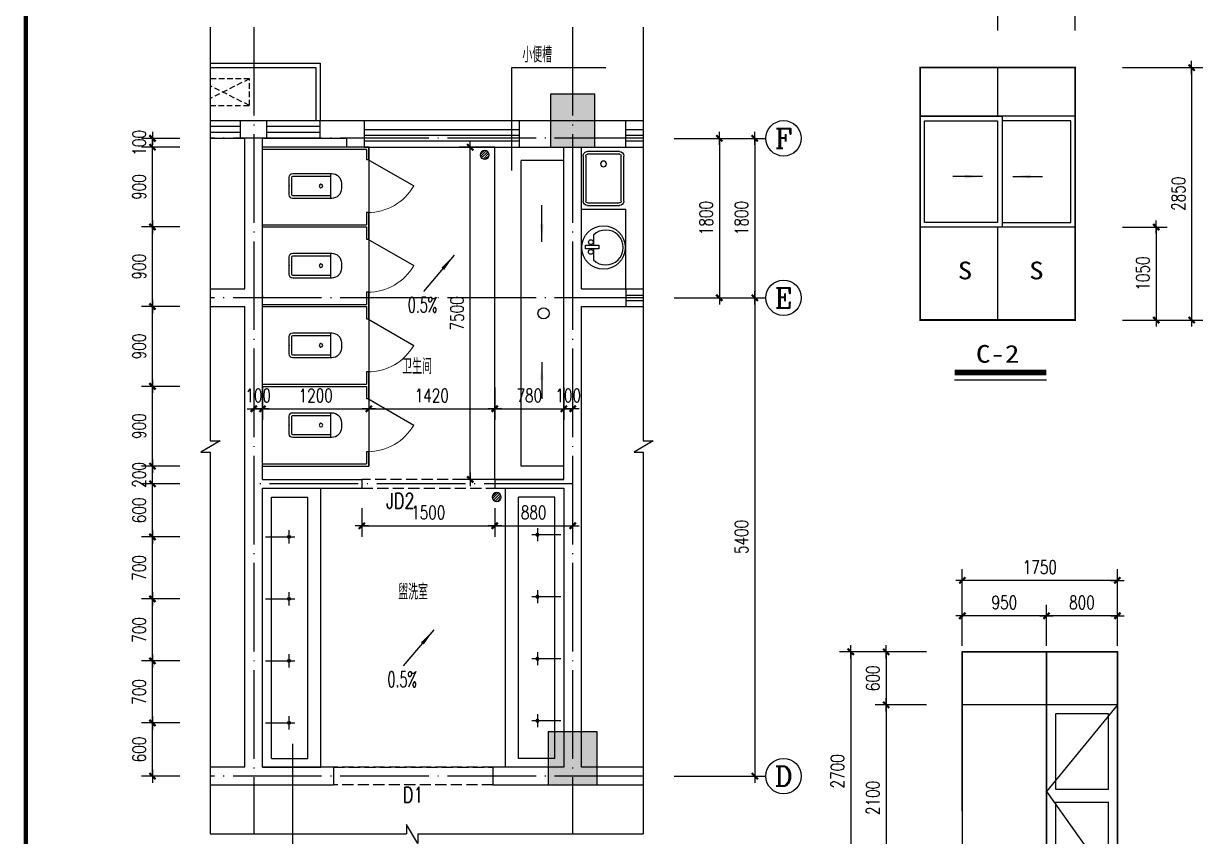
# Model space of a CAD drawing. Extents: x -105837 to 547563, y 466041 to 508041.
# Drawn here: x 370313 to 397054, y 480098 to 498446 of the extents above; entities that cross this region are included whole.
import ezdxf
from ezdxf.enums import TextEntityAlignment as Align

# ---------------------------------------------------------------- set-up
doc = ezdxf.new("R2010")
doc.units = 0
doc.header["$LTSCALE"] = 1000
doc.header["$MEASUREMENT"] = 0
for name, pattern in [('DASH', [0.35, 0.25, -0.1]), ('DOTE', [2.42, 2, -0.2, 0.02, -0.2]), ('HIDDEN2', [0.1875, 0.125, -0.0625])]:
    doc.linetypes.add(name, pattern=pattern)
doc.layers.get('0').update_dxf_attribs({"linetype": 'CONTINUOUS'})
doc.layers.get('DEFPOINTS').update_dxf_attribs({"linetype": 'CONTINUOUS'})
for name, color, linetype in [('AXIS', 3, 'CONTINUOUS'), ('AXIS_TEXT', 7, 'CONTINUOUS'), ('COLUMN', 4, 'CONTINUOUS'), ('DOTE', 1, 'DOTE'), ('K-空调', 33, 'CONTINUOUS'), ('LATRINE', 6, 'CONTINUOUS'), ('LVTRY', 6, 'CONTINUOUS'), ('PUB_DIM', 3, 'CONTINUOUS'), ('PUB_TEXT', 7, 'CONTINUOUS'), ('PUB_TITLE', 4, 'CONTINUOUS'), ('ROAD', 5, 'CONTINUOUS'), ('SOLID_HATCH', 251, 'CONTINUOUS'), ('S详图索引', 7, 'CONTINUOUS'), ('TK-TEXT', 6, 'CONTINUOUS'), ('WALL', 255, 'CONTINUOUS'), ('WINDOW', 4, 'CONTINUOUS'), ('WINDOW_TEXT', 7, 'CONTINUOUS'), ('洁具', 6, 'CONTINUOUS')]:
    doc.layers.add(name, color=color, linetype=linetype)
doc.styles.add('-黑体', font='simhei.ttf')
doc.styles.add('COMPLEX', font='COMPLEX.shx')
doc.styles.add('DIM_FONT', font='SIMPLEX.shx', dxfattribs={"width": 0.75})
doc.styles.add('SIMPLEX', font='SIMPLEX.SHX')
doc.styles.get("Standard").update_dxf_attribs({"font": 'txt.shx', "bigfont": 'hzdx.shx'})
doc.styles.add('国标仿宋', font='SIMPLEX.shx', dxfattribs={"width": 0.75, "bigfont": 'gbhzfs.shx'})
doc.dimstyles.new('DIMN', dxfattribs={"dimtxt": 300, "dimasz": 1, "dimexe": 250, "dimexo": 300, "dimgap": 150, "dimtad": 1, "dimdec": 0, "dimzin": 0, "dimdsep": 46, "dimtxsty": 'DIM_FONT', "dimblk": '_DIMX', "dimcen": 0.09, "dimclrt": 7, "dimadec": 0, "dimazin": 0, "dimtfac": 1, "dimtdec": 0, "dimtix": 1, "dimtmove": 2, "dimatfit": 3, "dimldrblk": '_DIMX', "dimfxl": 1, "dimtolj": 1, "dimtzin": 0, "dimarcsym": 0})

# ---------------------------------------------------------------- blocks, each defined once
blk = doc.blocks.new('_WBLK')
for p, q in [((-0.5, 0.5), (0.5, 0.5)), ((0.5, 0.1667), (-0.5, 0.1667)), ((0.5, -0.1667), (-0.5, -0.1667)), ((-0.5, -0.5), (0.5, -0.5))]:
    blk.add_line(p, q)
at = {"layer": 'WINDOW_TEXT', "style": 'SIMPLEX', "flags": 9}
blk.add_attdef('A', text='', height=1, dxfattribs=at).set_placement((0, 1.5), align=Align.MIDDLE)
blk = doc.blocks.new('831QRVKR')
for p, q in [((0, 0), (0, -329.6)), ((75.7, -264.7), (-73.5, -264.7))]:
    blk.add_line(p, q)
blk.add_circle((0, -264.7), 16.2)
at = {"width": 0.8, "flags": 9}
for tag in ['YSIZE', 'XSIZE']:
    blk.add_attdef(tag, (0, 0), '', height=0.5, dxfattribs=at)
blk = doc.blocks.new('_DIMX')
blk.add_line((-150, 0), (150, 0))
at = {"const_width": 50}
blk.add_lwpolyline([(-70, -70), (70, 70)], dxfattribs=at)
blk = doc.blocks.new('*D40')
at = {"layer": 'DEFPOINTS', "color": 0, "transparency": 16777216}
for p in [(394814, 493855), (394814, 491755), (395878, 491755)]:
    blk.add_point(p, dxfattribs=at)
at = {"layer": 'PUB_DIM', "color": 0, "lineweight": -2, "transparency": 16777216}
for p, q in [((395114, 493855), (396128, 493855)), ((395878, 493854), (395878, 491756)), ((395114, 491755), (396128, 491755))]:
    blk.add_line(p, q, dxfattribs=at)
for p, rotation in [((395878, 493855), 90), ((395878, 491755), 270)]:
    blk.add_blockref('_DIMX', p, dxfattribs=dict(at, rotation=rotation))
at = {"layer": 'PUB_DIM', "color": 7, "transparency": 16777216, "insert": (395578, 492805), "char_height": 300, "attachment_point": 5, "rotation": 90, "style": 'DIM_FONT'}
blk.add_mtext('\\A1;1050', dxfattribs=at)
blk = doc.blocks.new('*D42')
at = {"layer": 'DEFPOINTS', "color": 0, "transparency": 16777216}
for p in [(394814, 497455), (394814, 491755), (396678, 491755)]:
    blk.add_point(p, dxfattribs=at)
at = {"layer": 'PUB_DIM', "color": 0, "lineweight": -2, "transparency": 16777216}
for p, q in [((395114, 497455), (396928, 497455)), ((396678, 497454), (396678, 491756)), ((395114, 491755), (396928, 491755))]:
    blk.add_line(p, q, dxfattribs=at)
for p, rotation in [((396678, 497455), 90), ((396678, 491755), 270)]:
    blk.add_blockref('_DIMX', p, dxfattribs=dict(at, rotation=rotation))
at = {"layer": 'PUB_DIM', "color": 7, "transparency": 16777216, "insert": (396378, 494605), "char_height": 300, "attachment_point": 5, "rotation": 90, "style": 'DIM_FONT'}
blk.add_mtext('\\A1;2850', dxfattribs=at)
blk = doc.blocks.new('$lvtry$00000202')
for p, q in [((-140, -40, 0), (-140, -480, 0)), ((-110, -40, 0), (-110, -470, 0)), ((100, 0, 0), (-100, 0, 0)), ((100, -30, 0), (-100, -30, 0)), ((110, -470, 0), (110, -40, 0)), ((140, -480, 0), (140, -40, 0)), ((140, -470, 0), (-140, -470, 0)), ((-30, -590, 0), (30, -590, 0))]:
    blk.add_line(p, q)
blk.add_circle((0, -359, 0), 20)
for centre, radius, start, end in [((-100, -40, 0), 40, 90, 180), ((-100, -40, 0), 10, 90, 180), ((100, -40, 0), 40, 0, 90), ((100, -40, 0), 10, 0, 90), ((-30, -480, 0), 110, 180, 270), ((30, -480, 0), 110, 270, 0)]:
    blk.add_arc(centre, radius, start, end)
blk.add_point((0, 0))
blk = doc.blocks.new('*D55')
at = {"layer": 'DEFPOINTS', "color": 0, "transparency": 16777216}
for p in [(392299, 499126), (392299, 497989, 1273), (394049, 497989, 1273)]:
    blk.add_point(p, dxfattribs=at)
at = {"layer": 'PUB_DIM', "color": 0, "lineweight": -2, "transparency": 16777216}
for p, q in [((392299, 498289), (392299, 499376)), ((394049, 498289), (394049, 499376)), ((394048, 499126), (392300, 499126))]:
    blk.add_line(p, q, dxfattribs=at)
at = {"layer": 'PUB_DIM', "color": 0, "lineweight": -2, "transparency": 16777216, "rotation": 180}
blk.add_blockref('_DIMX', (392299, 499126), dxfattribs=at)
at = {"layer": 'PUB_DIM', "color": 0, "lineweight": -2, "transparency": 16777216}
blk.add_blockref('_DIMX', (394049, 499126), dxfattribs=at)
at = {"layer": 'PUB_DIM', "color": 7, "transparency": 16777216, "insert": (393174, 499426), "char_height": 300, "attachment_point": 5, "style": 'DIM_FONT'}
blk.add_mtext('\\A1;875', dxfattribs=at)
blk = doc.blocks.new('_arrow')
blk.add_solid([(0, 0), (-1, 0.1), (-1, -0.1)])
blk = doc.blocks.new('*D57')
at = {"layer": 'DEFPOINTS', "color": 0, "transparency": 16777216}
for p in [(373220, 488457), (374139, 488457), (374139, 488057)]:
    blk.add_point(p, dxfattribs=at)
at = {"layer": 'PUB_DIM', "color": 0, "lineweight": -2, "transparency": 16777216}
for p, q in [((373839, 488457), (372970, 488457)), ((373220, 488458), (373220, 488459)), ((373220, 488057), (373220, 488457)), ((373839, 488057), (372970, 488057)), ((373220, 488056), (373220, 488055))]:
    blk.add_line(p, q, dxfattribs=at)
for p, rotation in [((373220, 488457), 270), ((373220, 488057), 90)]:
    blk.add_blockref('_DIMX', p, dxfattribs=dict(at, rotation=rotation))
at = {"layer": 'PUB_DIM', "color": 7, "transparency": 16777216, "insert": (372920, 488257), "char_height": 300, "attachment_point": 5, "rotation": 90, "style": 'DIM_FONT'}
blk.add_mtext('\\A1;200', dxfattribs=at)
blk = doc.blocks.new('*D62')
at = {"layer": 'DEFPOINTS', "color": 0, "transparency": 16777216}
for p in [(373220, 495857), (374139, 495857), (374139, 495657)]:
    blk.add_point(p, dxfattribs=at)
at = {"layer": 'PUB_DIM', "color": 0, "lineweight": -2, "transparency": 16777216}
for p, q in [((373839, 495857), (372970, 495857)), ((373220, 495858), (373220, 495859)), ((373220, 495657), (373220, 495857)), ((373839, 495657), (372970, 495657)), ((373220, 495656), (373220, 495655))]:
    blk.add_line(p, q, dxfattribs=at)
for p, rotation in [((373220, 495857), 270), ((373220, 495657), 90)]:
    blk.add_blockref('_DIMX', p, dxfattribs=dict(at, rotation=rotation))
at = {"layer": 'PUB_DIM', "color": 7, "transparency": 16777216, "insert": (372920, 495757), "char_height": 300, "attachment_point": 5, "rotation": 90, "style": 'DIM_FONT'}
blk.add_mtext('\\A1;100', dxfattribs=at)
blk = doc.blocks.new('*D67')
at = {"layer": 'DEFPOINTS', "color": 0, "transparency": 16777216}
for p in [(375505, 490530), (375705, 490530), (375705, 489751)]:
    blk.add_point(p, dxfattribs=at)
at = {"layer": 'PUB_DIM', "color": 0, "lineweight": -2, "transparency": 16777216}
for p, q in [((375505, 490230), (375505, 489501)), ((375705, 490230), (375705, 489501)), ((375504, 489751), (375503, 489751)), ((375505, 489751), (375705, 489751)), ((375706, 489751), (375707, 489751))]:
    blk.add_line(p, q, dxfattribs=at)
blk.add_blockref('_DIMX', (375505, 489751), dxfattribs=at)
at = {"layer": 'PUB_DIM', "color": 0, "lineweight": -2, "transparency": 16777216, "rotation": 180}
blk.add_blockref('_DIMX', (375705, 489751), dxfattribs=at)
at = {"layer": 'PUB_DIM', "color": 7, "transparency": 16777216, "insert": (375605, 490051), "char_height": 300, "attachment_point": 5, "style": 'DIM_FONT'}
blk.add_mtext('\\A1;100', dxfattribs=at)
blk = doc.blocks.new('_fzh')
for p, q in [((-0.5, 0.5), (-0.5, -0.5)), ((0.5, 0.5), (-0.5, 0.5)), ((0.5, -0.5), (0.5, 0.5)), ((-0.5, -0.5), (0.5, -0.5))]:
    blk.add_line(p, q)
at = {"layer": 'SOLID_HATCH'}
blk.add_solid([(0.5, 0.5), (0.5, -0.5), (-0.5, 0.5), (-0.5, -0.5)], dxfattribs=at)
blk = doc.blocks.new('*D107')
at = {"layer": 'DEFPOINTS', "color": 0, "transparency": 16777216}
for p in [(382505, 490530), (382705, 490530), (382705, 489751)]:
    blk.add_point(p, dxfattribs=at)
at = {"layer": 'PUB_DIM', "color": 0, "lineweight": -2, "transparency": 16777216}
for p, q in [((382505, 490230), (382505, 489501)), ((382705, 490230), (382705, 489501)), ((382504, 489751), (382503, 489751)), ((382505, 489751), (382705, 489751)), ((382706, 489751), (382707, 489751))]:
    blk.add_line(p, q, dxfattribs=at)
blk.add_blockref('_DIMX', (382505, 489751), dxfattribs=at)
at = {"layer": 'PUB_DIM', "color": 0, "lineweight": -2, "transparency": 16777216, "rotation": 180}
blk.add_blockref('_DIMX', (382705, 489751), dxfattribs=at)
at = {"layer": 'PUB_DIM', "color": 7, "transparency": 16777216, "insert": (382605, 490051), "char_height": 300, "attachment_point": 5, "style": 'DIM_FONT'}
blk.add_mtext('\\A1;100', dxfattribs=at)
blk = doc.blocks.new('831Q1OE7')
at = {"color": 0}
for p, q in [((-49, 7), (-7, 49)), ((-47, -18), (18, 47)), ((-35, -35), (35, 35)), ((-18, -47), (47, 18)), ((7, -49), (49, -7))]:
    blk.add_line(p, q, dxfattribs=at)
at = {"extrusion": (0, 0, -1)}
blk.add_ellipse((0, 0), major_axis=(35.4, 35.4), ratio=1, dxfattribs=at)
at = {"width": 0.8, "flags": 9}
for tag in ['XSIZE', 'YSIZE']:
    blk.add_attdef(tag, (0, 0), '', height=0.5, dxfattribs=at)
blk = doc.blocks.new('$TCHSYS$APDOOR2D')
blk.add_line((0.5, 0), (0, 0.866))
at = {"lineweight": 13}
blk.add_arc((0.5, 0), 1, 120, 180, dxfattribs=at)
blk = doc.blocks.new('*D117')
at = {"layer": 'DEFPOINTS', "color": 0, "transparency": 16777216}
for p in [(384693, 492257), (384693, 481457), (386816, 481457)]:
    blk.add_point(p, dxfattribs=at)
at = {"layer": 'PUB_DIM', "color": 0, "lineweight": -2, "transparency": 16777216}
for p, q in [((384993, 492257), (387066, 492257)), ((386816, 492256), (386816, 481458)), ((384993, 481457), (387066, 481457))]:
    blk.add_line(p, q, dxfattribs=at)
for p, rotation in [((386816, 492257), 90), ((386816, 481457), 270)]:
    blk.add_blockref('_DIMX', p, dxfattribs=dict(at, rotation=rotation))
at = {"layer": 'PUB_DIM', "color": 7, "transparency": 16777216, "insert": (386516, 486857), "char_height": 300, "attachment_point": 5, "rotation": 90, "style": 'DIM_FONT'}
blk.add_mtext('\\A1;5400', dxfattribs=at)
blk = doc.blocks.new('_axiso')
blk.add_circle((0, 0), 0.5)
at = {"layer": 'AXIS_TEXT', "style": 'COMPLEX', "width": 1.041667}
blk.add_attdef('A', text='', height=0.56, dxfattribs=at).set_placement((-0.25, -0.28), (0.25, -0.28), align=Align.FIT)
blk = doc.blocks.new('*D120')
at = {"layer": 'DEFPOINTS', "color": 0, "transparency": 16777216}
for p in [(384693, 495857), (384693, 492257), (386016, 492257)]:
    blk.add_point(p, dxfattribs=at)
at = {"layer": 'PUB_DIM', "color": 0, "lineweight": -2, "transparency": 16777216}
for p, q in [((384993, 495857), (386266, 495857)), ((386016, 495856), (386016, 492258)), ((384993, 492257), (386266, 492257))]:
    blk.add_line(p, q, dxfattribs=at)
for p, rotation in [((386016, 495857), 90), ((386016, 492257), 270)]:
    blk.add_blockref('_DIMX', p, dxfattribs=dict(at, rotation=rotation))
at = {"layer": 'PUB_DIM', "color": 7, "transparency": 16777216, "insert": (385716, 494057), "char_height": 300, "attachment_point": 5, "rotation": 90, "style": 'DIM_FONT'}
blk.add_mtext('\\A1;1800', dxfattribs=at)
blk = doc.blocks.new('*D121')
at = {"layer": 'DEFPOINTS', "color": 0, "transparency": 16777216}
for p in [(384693, 495857), (384693, 492257), (386816, 492257)]:
    blk.add_point(p, dxfattribs=at)
at = {"layer": 'PUB_DIM', "color": 0, "lineweight": -2, "transparency": 16777216}
for p, q in [((384993, 495857), (387066, 495857)), ((386816, 495856), (386816, 492258)), ((384993, 492257), (387066, 492257))]:
    blk.add_line(p, q, dxfattribs=at)
for p, rotation in [((386816, 495857), 90), ((386816, 492257), 270)]:
    blk.add_blockref('_DIMX', p, dxfattribs=dict(at, rotation=rotation))
at = {"layer": 'PUB_DIM', "color": 7, "transparency": 16777216, "insert": (386516, 494057), "char_height": 300, "attachment_point": 5, "rotation": 90, "style": 'DIM_FONT'}
blk.add_mtext('\\A1;1800', dxfattribs=at)
blk = doc.blocks.new('831PN7ET')
for p, q in [((-255, 0), (255, 0)), ((-305, -410), (-305, -50)), ((-275, -410), (-275, -50)), ((-255, -30), (255, -30)), ((275, -50), (275, -410)), ((305, -50), (305, -410)), ((255, -430), (-255, -430)), ((255, -460), (-255, -460))]:
    blk.add_line(p, q)
blk.add_circle((165, -230), 32.5)
for centre, radius, start, end in [((-255, -50), 50, 90, 180), ((255, -50), 50, 0, 90), ((-255, -50), 20, 90, 180), ((255, -50), 20, 0, 90), ((-255, -410), 50, 180, 270), ((-255, -410), 20, 180, 270), ((255, -410), 50, 270, 0), ((255, -410), 20, 270, 0)]:
    blk.add_arc(centre, radius, start, end)
at = {"width": 0.8, "flags": 9}
for tag in ['XSIZE', 'YSIZE']:
    blk.add_attdef(tag, (0, 0), '', height=0.5, dxfattribs=at)
blk = doc.blocks.new('_E33IEP')
for p, q in [((135, 135), (135, 20)), ((44, -21), (44, 20)), ((44, 20), (194, 20)), ((194, 20), (194, -21)), ((194, -21), (44, -21)), ((135, -21), (135, -144))]:
    blk.add_line(p, q)
for centre, radius in [((248, -5), 246), ((106, 56), 26.7), ((105, -55), 26.7)]:
    blk.add_circle(centre, radius)
blk.add_arc((274, -5), 197, 225.2527, 134.7473)
at = {"style": 'DIM_FONT', "width": 0.8, "flags": 9}
for tag in ['XSIZE', 'YSIZE']:
    blk.add_attdef(tag, (0, 0), '', height=0.5, dxfattribs=at)
at = {"width": 0.8, "flags": 9}
for tag in ['YSIZE', 'XSIZE']:
    blk.add_attdef(tag, (2, -251), '', height=150, dxfattribs=at)
blk = doc.blocks.new('*D960')
at = {"layer": 'DEFPOINTS', "color": 0, "transparency": 16777216}
for p in [(391501, 485877), (391501, 484701), (395001, 484701)]:
    blk.add_point(p, dxfattribs=at)
at = {"layer": 'PUB_DIM', "color": 0, "lineweight": -2, "transparency": 16777216}
for p, q in [((391501, 485001), (391501, 486127)), ((395001, 485001), (395001, 486127)), ((395000, 485877), (391502, 485877))]:
    blk.add_line(p, q, dxfattribs=at)
at = {"layer": 'PUB_DIM', "color": 0, "lineweight": -2, "transparency": 16777216, "rotation": 180}
blk.add_blockref('_DIMX', (391501, 485877), dxfattribs=at)
at = {"layer": 'PUB_DIM', "color": 0, "lineweight": -2, "transparency": 16777216}
blk.add_blockref('_DIMX', (395001, 485877), dxfattribs=at)
at = {"layer": 'PUB_DIM', "color": 7, "transparency": 16777216, "insert": (393251, 486177), "char_height": 300, "attachment_point": 5, "style": 'DIM_FONT'}
blk.add_mtext('\\A1;1750', dxfattribs=at)
blk = doc.blocks.new('*D961')
at = {"layer": 'DEFPOINTS', "color": 0, "transparency": 16777216}
for p in [(393401, 485077), (393401, 484099), (395001, 484099)]:
    blk.add_point(p, dxfattribs=at)
at = {"layer": 'PUB_DIM', "color": 0, "lineweight": -2, "transparency": 16777216}
for p, q in [((393401, 484399), (393401, 485327)), ((395001, 484399), (395001, 485327)), ((395000, 485077), (393402, 485077))]:
    blk.add_line(p, q, dxfattribs=at)
at = {"layer": 'PUB_DIM', "color": 0, "lineweight": -2, "transparency": 16777216, "rotation": 180}
blk.add_blockref('_DIMX', (393401, 485077), dxfattribs=at)
at = {"layer": 'PUB_DIM', "color": 0, "lineweight": -2, "transparency": 16777216}
blk.add_blockref('_DIMX', (395001, 485077), dxfattribs=at)
at = {"layer": 'PUB_DIM', "color": 7, "transparency": 16777216, "insert": (394201, 485377), "char_height": 300, "attachment_point": 5, "style": 'DIM_FONT'}
blk.add_mtext('\\A1;800', dxfattribs=at)
blk = doc.blocks.new('*D962')
at = {"layer": 'DEFPOINTS', "color": 0, "transparency": 16777216}
for p in [(390994, 484265), (388982, 478865), (390994, 478865)]:
    blk.add_point(p, dxfattribs=at)
at = {"layer": 'PUB_DIM', "color": 0, "lineweight": -2, "transparency": 16777216}
for p, q in [((390694, 484265), (388732, 484265)), ((388982, 484264), (388982, 478866)), ((390694, 478865), (388732, 478865))]:
    blk.add_line(p, q, dxfattribs=at)
for p, rotation in [((388982, 484265), 90), ((388982, 478865), 270)]:
    blk.add_blockref('_DIMX', p, dxfattribs=dict(at, rotation=rotation))
at = {"layer": 'PUB_DIM', "color": 7, "transparency": 16777216, "insert": (388682, 481565), "char_height": 300, "attachment_point": 5, "rotation": 90, "style": 'DIM_FONT'}
blk.add_mtext('\\A1;2700', dxfattribs=at)
blk = doc.blocks.new('*D963')
at = {"layer": 'DEFPOINTS', "color": 0, "transparency": 16777216}
for p in [(390994, 484265), (389782, 483065), (390994, 483065)]:
    blk.add_point(p, dxfattribs=at)
at = {"layer": 'PUB_DIM', "color": 0, "lineweight": -2, "transparency": 16777216}
for p, q in [((390694, 484265), (389532, 484265)), ((389782, 484264), (389782, 483066)), ((390694, 483065), (389532, 483065))]:
    blk.add_line(p, q, dxfattribs=at)
for p, rotation in [((389782, 484265), 90), ((389782, 483065), 270)]:
    blk.add_blockref('_DIMX', p, dxfattribs=dict(at, rotation=rotation))
at = {"layer": 'PUB_DIM', "color": 7, "transparency": 16777216, "insert": (389482, 483665), "char_height": 300, "attachment_point": 5, "rotation": 90, "style": 'DIM_FONT'}
blk.add_mtext('\\A1;600', dxfattribs=at)
blk = doc.blocks.new('*D964')
at = {"layer": 'DEFPOINTS', "color": 0, "transparency": 16777216}
for p in [(391501, 485077), (391501, 484099), (393401, 484099)]:
    blk.add_point(p, dxfattribs=at)
at = {"layer": 'PUB_DIM', "color": 0, "lineweight": -2, "transparency": 16777216}
for p, q in [((391501, 484399), (391501, 485327)), ((393401, 484399), (393401, 485327)), ((393400, 485077), (391502, 485077))]:
    blk.add_line(p, q, dxfattribs=at)
at = {"layer": 'PUB_DIM', "color": 0, "lineweight": -2, "transparency": 16777216, "rotation": 180}
blk.add_blockref('_DIMX', (391501, 485077), dxfattribs=at)
at = {"layer": 'PUB_DIM', "color": 0, "lineweight": -2, "transparency": 16777216}
blk.add_blockref('_DIMX', (393401, 485077), dxfattribs=at)
at = {"layer": 'PUB_DIM', "color": 7, "transparency": 16777216, "insert": (392451, 485377), "char_height": 300, "attachment_point": 5, "style": 'DIM_FONT'}
blk.add_mtext('\\A1;950', dxfattribs=at)
blk = doc.blocks.new('*D959')
at = {"layer": 'DEFPOINTS', "color": 0, "transparency": 16777216}
for p in [(390994, 483065), (389782, 478865), (390994, 478865)]:
    blk.add_point(p, dxfattribs=at)
at = {"layer": 'PUB_DIM', "color": 0, "lineweight": -2, "transparency": 16777216}
for p, q in [((390694, 483065), (389532, 483065)), ((389782, 483064), (389782, 478866)), ((390694, 478865), (389532, 478865))]:
    blk.add_line(p, q, dxfattribs=at)
for p, rotation in [((389782, 483065), 90), ((389782, 478865), 270)]:
    blk.add_blockref('_DIMX', p, dxfattribs=dict(at, rotation=rotation))
at = {"layer": 'PUB_DIM', "color": 7, "transparency": 16777216, "insert": (389482, 480965), "char_height": 300, "attachment_point": 5, "rotation": 90, "style": 'DIM_FONT'}
blk.add_mtext('\\A1;2100', dxfattribs=at)

msp = doc.modelspace()

# ---------------------------------------------------------------- linework, layer by layer
at = {"color": 23}
for p, q in [((374522.26441, 498370.23649, 2545.58441), (374522.26441, 489024.58589, 2545.58441)), ((384298.22029, 498370.23649, 2545.58441), (384298.22029, 489024.58589, 2545.58441)), ((374522.26441, 488770.25643, 2545.58441), (374522.26441, 480155.30606, 2545.58441)), ((384298.22029, 488770.25643, 2545.58441), (384298.22029, 480155.30606, 2545.58441)), ((374522.26441, 480155.30606, 2545.58441), (378957.55461, 480155.30606, 2545.58441)), ((379211.88407, 480155.30606, 2545.58441), (384298.22029, 480155.30606, 2545.58441))]:
    msp.add_line(p, q, dxfattribs=at)
for p, q in [((392298.89038, 497454.86287), (392298.89038, 496354.86287)), ((394048.89038, 496354.86287), (390548.89038, 496354.86287)), ((374522.26441, 496257.41454), (375205.05671, 496257.41454)), ((375205.05671, 496124.08121), (374522.26441, 496124.08121)), ((378005.05671, 496257.41454), (381505.05671, 496257.41454)), ((383905.05671, 496257.41454), (384298.22029, 496257.41454)), ((383905.05671, 496057.41454), (384298.22029, 496057.41454)), ((392298.89038, 496254.86287), (392298.89038, 493954.86287)), ((375205.05671, 495990.74788), (374522.26441, 495990.74788)), ((374522.26441, 495857.41455), (375205.05671, 495857.41455)), ((384298.22029, 495924.08121), (383905.05671, 495924.08121)), ((384298.22029, 495790.74788), (383905.05671, 495790.74788)), ((383905.05671, 495657.41454), (384298.22029, 495657.41454)), ((394048.89038, 493854.86287), (390548.89038, 493854.86287)), ((392298.89038, 493854.86287), (392298.89038, 491754.86287)), ((383905.05671, 492457.41455), (384298.22029, 492457.41455)), ((383905.05671, 492317.41455), (384298.22029, 492317.41455)), ((383905.05671, 492197.41455), (384298.22029, 492197.41455)), ((383905.05671, 492057.41455), (384298.22029, 492057.41455)), ((391501.16727, 484265.23874), (395001.16727, 484265.23874)), ((391501.16727, 480665.23874), (391501.16727, 484265.23874)), ((393401.16727, 484265.23874), (393401.16727, 478865.23874)), ((395001.16727, 484265.23874), (395001.16727, 478865.23874)), ((395001.16727, 483065.23874), (391501.16727, 483065.23874)), ((394801.16727, 482865.23874), (393601.16727, 482865.23874)), ((393601.16727, 481165.23874), (394801.16727, 481165.23874)), ((393601.16727, 480865.23874), (394801.16727, 480865.23874))]:
    msp.add_line(p, q)
at = {"color": 163, "linetype": 'Continuous'}
for p, q in [((395001.16727, 483065.23874), (393401.16727, 481107.97783)), ((393401.16727, 481107.97783), (395001.16727, 478865.23874))]:
    msp.add_line(p, q, dxfattribs=at)
at = {"linetype": 'Continuous', "const_width": 40}
msp.add_lwpolyline([(394048.89038, 497454.86287), (390548.89038, 497454.86287), (390548.89038, 491754.86287), (394048.89038, 491754.86287)], close=True, dxfattribs=at)
for points in [[(390548.89038, 496354.86287), (392398.89038, 496354.86287), (392398.89038, 493854.86287), (390548.89038, 493854.86287)], [(393401.16727, 484265.23874), (391501.16727, 484265.23874), (391501.16727, 478865.23874), (393401.16727, 478865.23874)], [(395001.16727, 484265.23874), (393401.16727, 484265.23874), (393401.16727, 478865.23874), (395001.16727, 478865.23874)]]:
    msp.add_lwpolyline(points, close=True)
at = {"elevation": 1272.79221}
for points in [[(390648.89038, 496254.86287), (392298.89038, 496254.86287), (392298.89038, 493954.86287), (390648.89038, 493954.86287)], [(393948.89038, 496254.86287), (392398.89038, 496254.86287), (392398.89038, 493954.86287), (393948.89038, 493954.86287)]]:
    msp.add_lwpolyline(points, close=True, dxfattribs=at)
at = {"color": 23, "elevation": 2545.58441}
for points in [[(374522.26441, 489024.58589), (374745.28009, 489024.58589), (374315.16712, 488770.25643), (374522.26441, 488770.25643)], [(384298.22029, 489024.58589), (384521.23597, 489024.58589), (384091.123, 488770.25643), (384298.22029, 488770.25643)], [(379211.88407, 480155.30606), (379211.88407, 479932.29038), (378957.55461, 480362.40335), (378957.55461, 480155.30606)]]:
    msp.add_lwpolyline(points, dxfattribs=at)
at = {"const_width": 30}
msp.add_lwpolyline([(395001.16727, 478865.23874), (395001.16727, 484265.23874), (391501.16727, 484265.23874), (391501.16727, 478865.23874), (393401.16727, 478865.23874), (393401.16727, 478865.23874), (395001.16727, 478865.23874)], dxfattribs=at)
for points in [[(393601.16727, 482865.23874), (393601.16727, 481165.23874)], [(394801.16727, 481165.23874), (394801.16727, 482865.23874)], [(393601.16727, 480865.23874), (393601.16727, 479265.23874), (394801.16727, 479265.23874), (394801.16727, 480865.23874)]]:
    msp.add_lwpolyline(points)
at = {"layer": 'COLUMN', "linetype": 'DASH'}
for p, q in [((380945.05671, 488157.41455), (377945.05671, 488156.41454)), ((377945.05671, 487957.41455), (380945.05671, 487957.41455)), ((377305.05671, 481657.41454), (380905.05671, 481657.41454)), ((380905.05671, 481657.41454), (377305.05671, 481657.41454)), ((380905.05671, 481257.41454), (377305.05671, 481257.41454))]:
    msp.add_line(p, q, dxfattribs=at)
at = {"layer": 'DOTE'}
for p, q in [((375505.05671, 498370.23649), (375505.05671, 480155.30606)), ((382705.05671, 498370.23649), (382705.05671, 480155.30606)), ((384298.22029, 495857.41455), (374522.26441, 495857.41455)), ((384298.22029, 492257.41455), (374522.26441, 492257.41455)), ((382705.05671, 488057.41455), (375505.05671, 488057.41455)), ((384298.22029, 481457.41455), (374522.26441, 481457.41455))]:
    msp.add_line(p, q, dxfattribs=at)
at = {"layer": 'K-空调', "linetype": 'HIDDEN2'}
for p, q in [((375406.96344, 497199.70926, 2545.58441), (374522.26441, 496757.35974, 2545.58441)), ((375406.96344, 496599.70926, 2545.58441), (374522.26441, 497042.05877, 2545.58441))]:
    msp.add_line(p, q, dxfattribs=at)
at = {"layer": 'K-空调'}
for points in [[(374522.26441, 497557.41455), (377005.05671, 497557.41455), (377005.05671, 496257.41454)], [(374522.26441, 497457.41455), (376905.05671, 497457.41455), (376905.05671, 496257.41454)]]:
    msp.add_lwpolyline(points, dxfattribs=at)
at = {"layer": 'K-空调', "linetype": 'HIDDEN2', "elevation": 2545.58441}
msp.add_lwpolyline([(374522.26441, 496599.70926), (375406.96344, 496599.70926), (375406.96344, 497199.70926), (374522.26441, 497199.70926)], dxfattribs=at)
at = {"layer": 'LATRINE', "linetype": 'Continuous'}
for p, q in [((378105.05671, 495657.41454), (375705.05671, 495657.41454)), ((378055.05671, 495607.41454), (375705.05671, 495607.41454)), ((378055.05671, 495607.41454), (378055.05671, 495382.41454)), ((378105.05671, 495382.41454), (378105.05671, 495657.41454)), ((378105.05671, 495657.41454), (378105.05671, 490257.41454)), ((380945.05671, 495656.41454), (382505.05671, 495656.41454)), ((380945.05671, 488156.41454), (380945.05671, 495656.41454)), ((378055.05671, 495382.41454), (378105.05671, 495382.41454)), ((382505.05671, 495356.41454), (381545.05671, 495356.41454)), ((381545.05671, 488456.41454), (381545.05671, 495356.41454)), ((378105.05671, 494182.41454), (378055.05671, 494182.41454)), ((378055.05671, 494182.41454), (378055.05671, 493907.41454)), ((378105.05671, 493882.41454), (378105.05671, 494182.41454)), ((375705.05671, 493907.41454), (378055.05671, 493907.41454)), ((375705.05671, 493857.41454), (378055.05671, 493857.41454)), ((378055.05671, 493857.41454), (378055.05671, 493582.41454)), ((378105.05671, 493582.41454), (378105.05671, 493882.41454)), ((378105.05671, 493857.41454), (378105.05671, 488457.41454)), ((378055.05671, 493582.41454), (378105.05671, 493582.41454)), ((375705.05671, 492307.41454), (375705.05671, 492257.41454)), ((378055.05671, 492382.41454), (378055.05671, 492107.41454)), ((378105.05671, 492382.41454), (378055.05671, 492382.41454)), ((378105.05671, 492057.41454), (378105.05671, 492382.41454)), ((375705.05671, 492107.41454), (378055.05671, 492107.41454)), ((375705.05671, 492057.41454), (378055.05671, 492057.41454)), ((378055.05671, 492057.41454), (378055.05671, 491782.41454)), ((378105.05671, 491782.41454), (378105.05671, 492082.41454)), ((378055.05671, 491782.41454), (378105.05671, 491782.41454)), ((378105.05671, 490582.41454), (378055.05671, 490582.41454)), ((378055.05671, 490582.41454), (378055.05671, 490307.41454)), ((378105.05671, 490257.41454), (378105.05671, 490582.41454)), ((375705.05671, 490307.41454), (378055.05671, 490307.41454)), ((375705.05671, 490257.41454), (378055.05671, 490257.41454)), ((378055.05671, 490257.41454), (378055.05671, 489982.41454)), ((378105.05671, 489982.41454), (378105.05671, 490282.41454)), ((378055.05671, 489982.41454), (378105.05671, 489982.41454)), ((378055.05671, 488782.41454), (378055.05671, 488507.41454)), ((378105.05671, 488782.41454), (378055.05671, 488782.41454)), ((378105.05671, 488457.41454), (378105.05671, 488782.41454)), ((375705.05671, 488507.41454), (378055.05671, 488507.41454)), ((375705.05671, 488457.41454), (378105.05671, 488457.41454)), ((382505.05671, 488456.41454), (381545.05671, 488456.41454)), ((382505.05671, 488156.41454), (380945.05671, 488156.41454)), ((375904.05671, 487757.41455), (376724.05671, 487757.41455)), ((375904.05671, 481856.41454), (375904.05671, 487757.41455)), ((376724.05671, 481857.41454), (376724.05671, 487757.41455)), ((377024.05671, 481657.41454), (377024.05671, 487957.41455)), ((381186.05671, 481657.41454), (381186.05671, 487957.41455)), ((382306.05671, 487757.41455), (381486.05671, 487757.41455)), ((381486.05671, 481857.41454), (381486.05671, 487757.41455)), ((382306.05671, 481856.41454), (382306.05671, 487757.41455)), ((375704.05671, 481657.41454), (377024.05671, 481657.41454)), ((375904.05671, 481857.41454), (376724.05671, 481857.41454)), ((382306.05671, 481857.41454), (381486.05671, 481857.41454))]:
    msp.add_line(p, q, dxfattribs=at)
at = {"layer": 'LVTRY', "linetype": 'Continuous'}
msp.add_circle((382047.55181, 491906.41454), 126.63304, dxfattribs=at)
at = {"layer": 'PUB_DIM', "elevation": 1272.79221}
for points in [[(391954.45253, 494995.90388), (391288.27339, 494995.90388)], [(392643.32823, 494995.90388), (393309.50738, 494995.90388)]]:
    msp.add_lwpolyline(points, dxfattribs=at)
at = {"layer": 'PUB_DIM'}
for points in [[(382008.49907, 493519.04546), (382008.49907, 494351.16657)], [(380031.69333, 493216.9276), (379338.70976, 492401.05562)], [(382008.49907, 490806.18111), (382008.49907, 489974.06001)], [(379572.68303, 484759.54908), (378879.69946, 483943.67709)]]:
    msp.add_lwpolyline(points, dxfattribs=at)
at = {"layer": 'PUB_TITLE', "const_width": 100}
msp.add_lwpolyline([(370363.01576, 467040.74173), (427763.01576, 467040.74173), (427763.01576, 507040.74173), (370363.01576, 507040.74173)], close=True, dxfattribs=at)
at = {"layer": 'S详图索引'}
for p, q in [((381332.91902, 497457.48371), (383452.81442, 497457.48371)), ((381332.91902, 495131.38521), (381332.91902, 497457.48371)), ((376383.65003, 482186.19753), (376383.65003, 479461.97056))]:
    msp.add_line(p, q, dxfattribs=at)
at = {"layer": 'TK-TEXT', "color": 4, "const_width": 130}
msp.add_lwpolyline([(391328.00487, 490570.11395), (393399.15639, 490570.11395)], dxfattribs=at)
at = {"layer": 'TK-TEXT', "color": 4}
msp.add_lwpolyline([(391328.00487, 490401.23398), (393403.97298, 490401.23398)], dxfattribs=at)
at = {"layer": 'WALL'}
for p, q in [((375205.05671, 495857.41455), (375205.05671, 496257.41454)), ((375805.05671, 495857.41454), (375805.05671, 496257.41454)), ((377005.05671, 495857.41454), (377005.05671, 496257.41454)), ((378005.05671, 495657.41454), (378005.05671, 496257.41454)), ((381505.05671, 495657.41454), (381505.05671, 496257.41454)), ((383905.05671, 495657.41454), (383905.05671, 496257.41454)), ((377605.05671, 495657.41454), (377605.05671, 495857.41455)), ((378005.05671, 495657.41454), (377605.05671, 495657.41454)), ((374522.26441, 492457.41455), (375305.05671, 492457.41455)), ((382905.05671, 492457.41455), (383905.05671, 492457.41455)), ((383905.05671, 492457.41455), (383905.05671, 492057.41455)), ((374522.26441, 492057.41455), (375305.05671, 492057.41455)), ((382905.05671, 492057.41455), (383905.05671, 492057.41455)), ((375705.05671, 488157.41455), (377945.05671, 488157.41455)), ((377945.05671, 488157.41455), (377945.05671, 487957.41455)), ((380945.05671, 488157.41455), (382505.05671, 488157.41455)), ((380945.05671, 488157.41455), (380945.05671, 487957.41455)), ((375705.05671, 487957.41455), (377945.05671, 487957.41455)), ((380945.05671, 487957.41455), (382505.05671, 487957.41455)), ((377305.05671, 481657.41454), (377305.05671, 481257.41454)), ((380905.05671, 481657.41454), (380905.05671, 481257.41454))]:
    msp.add_line(p, q, dxfattribs=at)
at = {"layer": 'WALL', "linetype": 'Continuous'}
for p, q in [((375205.05671, 496257.41454), (375305.05671, 496257.41454)), ((375305.05671, 496257.41454), (375805.05671, 496257.41454)), ((377005.05671, 496257.41454), (378005.05671, 496257.41454)), ((381505.05671, 496257.41454), (382705.05671, 496257.41454)), ((382705.05671, 496257.41454), (383905.05671, 496257.41454)), ((375205.05671, 495857.41455), (375305.05671, 495857.41455)), ((375304.05671, 495857.41455), (375305.05671, 495856.41455)), ((375305.05671, 492457.41455), (375305.05671, 495857.41455)), ((375706.05671, 495857.41454), (375705.05671, 495856.41454)), ((375705.05671, 495856.41454), (375706.05671, 495857.41454)), ((375705.05671, 495857.41454), (375805.05671, 495857.41454)), ((375705.05671, 488157.41455), (375705.05671, 495857.41454)), ((377005.05671, 495857.41454), (377605.05671, 495857.41454)), ((381505.05671, 495657.41454), (382505.05671, 495657.41454)), ((382504.05671, 495657.41454), (382505.05671, 495656.41454)), ((382505.05671, 488157.41455), (382505.05671, 495657.41454)), ((382905.05671, 495656.41454), (382906.05671, 495657.41454)), ((382905.05671, 495657.41454), (383905.05671, 495657.41454)), ((382905.05671, 492457.41455), (382905.05671, 495657.41454)), ((375305.05671, 481657.41454), (375305.05671, 492057.41455)), ((382905.05671, 481657.41454), (382905.05671, 492057.41455)), ((375705.05671, 481657.41454), (375705.05671, 487957.41455)), ((382505.05671, 487957.41455), (382505.05671, 481657.41454)), ((375305.05671, 481657.41454), (374522.26441, 481657.41454)), ((377305.05671, 481657.41454), (375705.05671, 481657.41454)), ((382505.05671, 481657.41454), (380905.05671, 481657.41454)), ((384298.22029, 481657.41454), (382905.05671, 481657.41454)), ((374522.26441, 481257.41454), (377305.05671, 481257.41454)), ((380905.05671, 481257.41454), (382705.05671, 481257.41454)), ((382705.05671, 481257.41454), (384298.22029, 481257.41454))]:
    msp.add_line(p, q, dxfattribs=at)
at = {"layer": '洁具'}
for p in [(382905.05671, 494257.41454), (383905.05671, 492457.41454)]:
    msp.add_line(p, (383905.05671, 494257.41454), dxfattribs=at)

# ---------------------------------------------------------------- block references
at = {"layer": 'AXIS'}
ref = msp.add_blockref('_axiso', (387465.95909, 495857.41455, 2545.58441), dxfattribs=dict(at, xscale=800, yscale=800, zscale=800))
ref.add_attrib('A', 'F', dxfattribs={"layer": 'AXIS_TEXT', "height": 448, "style": 'COMPLEX', "width": 1.171875}).set_placement((387265.95909, 495633.41455, 2545.58441), (387665.95909, 495633.41455, 2545.58441), align=Align.FIT)
ref = msp.add_blockref('_axiso', (387465.95909, 492257.41455, 2545.58441), dxfattribs=dict(at, xscale=800, yscale=800, zscale=800))
ref.add_attrib('A', 'E', dxfattribs={"layer": 'AXIS_TEXT', "height": 448, "style": 'COMPLEX', "width": 1.171875}).set_placement((387265.95909, 492033.41455, 2545.58441), (387665.95909, 492033.41455, 2545.58441), align=Align.FIT)
ref = msp.add_blockref('_axiso', (387465.95909, 481457.41455, 2545.58441), dxfattribs=dict(at, xscale=800, yscale=800, zscale=800))
ref.add_attrib('A', 'D', dxfattribs={"layer": 'AXIS_TEXT', "height": 448, "style": 'COMPLEX', "width": 1.102941}).set_placement((387265.95909, 481233.41455, 2545.58441), (387665.95909, 481233.41455, 2545.58441), align=Align.FIT)
at = {"layer": 'COLUMN', "yscale": 1200}
for p, xscale, zscale in [((382705.05671, 496257.41454), 1000, 1000), ((382705.05671, 481857.41455), 1100, 1100)]:
    msp.add_blockref('_fzh', p, dxfattribs=dict(at, xscale=xscale, zscale=zscale))
at = {"layer": 'LATRINE', "linetype": 'Continuous'}
for name, p, xscale, yscale, zscale, rotation in [('$TCHSYS$APDOOR2D', (378080.05671, 494782.41454), -1200, 1200, 50, 269.9999999999778), ('$TCHSYS$APDOOR2D', (378080.05671, 492982.41454), -1200, 1200, 50, 269.9999999999555), ('$TCHSYS$APDOOR2D', (378080.05671, 491182.41454), -1200, 1200, 50, 269.9999999999555), ('$TCHSYS$APDOOR2D', (378080.05671, 489382.41454), -1200, 1200, 50, 269.9999999999555), ('831QRVKR', (375770.79764, 486857.41455), 2, 2, 2, 90), ('831QRVKR', (382439.31578, 486907.41455), -2, 2, 2, 270), ('831QRVKR', (382439.31578, 485507.41455), -2, 2, 2, 270), ('831QRVKR', (375770.79764, 485457.41455), 2, 2, 2, 90), ('831QRVKR', (375770.79764, 484057.41455), 2, 2, 2, 90), ('831QRVKR', (382439.31578, 484107.41455), -2, 2, 2, 270), ('831QRVKR', (375770.79764, 482657.41455), 2, 2, 2, 90), ('831QRVKR', (382439.31578, 482707.41455), -2, 2, 2, 270)]:
    msp.add_blockref(name, p, dxfattribs=dict(at, xscale=xscale, yscale=yscale, zscale=zscale, rotation=rotation))
at = {"layer": 'LVTRY', "linetype": 'Continuous', "xscale": 2, "yscale": -2, "zscale": 2, "rotation": 270}
for p in [(376305.05671, 494782.41454), (376305.05671, 492982.41454), (376305.05671, 491182.41454), (376305.05671, 489382.41454)]:
    msp.add_blockref('$lvtry$00000202', p, dxfattribs=at)
at = {"layer": 'PUB_DIM', "yscale": 400, "zscale": 400}
for p, xscale in [((391954.45253, 494995.90388, 1272.79221), 400), ((392643.32823, 494995.90388, 1272.79221), -400)]:
    msp.add_blockref('_arrow', p, dxfattribs=dict(at, xscale=xscale))
at = {"layer": 'PUB_DIM'}
for p, xscale, yscale, zscale, rotation in [((382008.49907, 493519.04546), 400, 400, 400, 270), ((380031.69333, 493216.9276), 399.9999999999999, 399.9999999999999, 399.9999999999999, 49.65616529800024), ((382008.49907, 490806.18111), -400, 400, 400, 270), ((379572.68303, 484759.54908), 399.9999999999999, 399.9999999999999, 399.9999999999999, 49.65616529800024)]:
    msp.add_blockref('_arrow', p, dxfattribs=dict(at, xscale=xscale, yscale=yscale, zscale=zscale, rotation=rotation))
at = {"layer": 'ROAD', "linetype": 'Continuous', "xscale": 2, "yscale": 2, "zscale": 2}
for p in [(380719.78507, 495483.537), (380991.0898, 487758.50193)]:
    msp.add_blockref('831Q1OE7', p, dxfattribs=at)
at = {"layer": 'WINDOW'}
for p, xscale, yscale, zscale in [((376405.05671, 496057.41454), 1200, 399.9999999997672, 1200), ((379755.05671, 495857.41454), 3500.000000000058, 399.9999999998254, 3500.000000000058)]:
    msp.add_blockref('_WBLK', p, dxfattribs=dict(at, xscale=xscale, yscale=yscale, zscale=zscale))
at = {"layer": '洁具', "xscale": -2, "yscale": 2, "zscale": 2, "rotation": 270}
msp.add_blockref('831PN7ET', (383861.26429, 494948.19132), dxfattribs=at)
at = {"layer": '洁具', "xscale": 2, "yscale": 2, "zscale": 2}
msp.add_blockref('_E33IEP', (382905.05671, 493402.76462), dxfattribs=at)

# ---------------------------------------------------------------- texts
at = {"layer": 'PUB_TEXT'}
for s, height, style, width, p in [('S', 400, '-黑体', 1.2, (391399.76019, 492673.78313)), ('S', 400, '-黑体', 1.2, (393010.65957, 492673.78313)), ('C-2', 400, '-黑体', 1.2, (391808.99685, 490790.59579)), ('JD2', 350, '国标仿宋', 0.75, (378491.81416, 487497.98341)), ('D1', 350, '国标仿宋', 0.75, (378873.03504, 480859.07767))]:
    msp.add_text(s, height=height, dxfattribs=dict(at, style=style, width=width)).set_placement(p)
at = {"layer": 'S详图索引', "style": '国标仿宋'}
for s, width, p in [('小便槽', 0.8, (381569.04789, 497571.04893)), ('0.5%', 0.6, (378983.45713, 491924.34663, -1272.79221)), ('卫生间', 0.8, (378857.28199, 490533.58295, 1272.79221)), ('盥洗室', 0.8, (378767.78077, 485442.06069)), ('0.5%', 0.6, (378524.44683, 483466.9681, -1272.79221))]:
    msp.add_text(s, height=350, dxfattribs=dict(at, width=width)).set_placement(p)

# ---------------------------------------------------------------- dimensions: what is measured, and where the dimension line sits
at = {"layer": 'PUB_DIM'}
for p1, p2, distance, picture, middle in [((394048.89038, 497989.26433, 1272.79221), (392298.89038, 497989.26433, 1272.79221), -1137.18564, '*D55', (393173.89038, 499426.44998)), ((394814.00651, 497454.86287), (394814.00651, 491754.86287), 1863.7902, '*D42', (396377.79671, 494604.86287)), ((374138.95189, 495657.41454), (374138.95189, 495857.41455), 919.16659, '*D62', (372919.7853, 495757.41455)), ((384693.11774, 495857.41455, 2545.58441), (384693.11774, 492257.41455, 2545.58441), 1322.84135, '*D120', (385715.95909, 494057.41455, 2545.58441)), ((384693.11774, 495857.41455, 2545.58441), (384693.11774, 492257.41455, 2545.58441), 2122.84135, '*D121', (386515.95909, 494057.41455, 2545.58441)), ((394814.00651, 493854.86287), (394814.00651, 491754.86287), 1063.7902, '*D40', (395577.79671, 492804.86287)), ((384693.11774, 492257.41455, 2545.58441), (384693.11774, 481457.41455, 2545.58441), 2122.84135, '*D117', (386515.95909, 486857.41455, 2545.58441)), ((375505.05671, 490529.54755), (375705.05671, 490529.54755), -778.95928, '*D67', (375605.05671, 490050.58827)), ((382505.05671, 490529.54755), (382705.05671, 490529.54755), -778.95928, '*D107', (382605.05671, 490050.58827)), ((374138.95189, 488057.41455), (374138.95189, 488457.41454), 919.16659, '*D57', (372919.7853, 488257.41455)), ((395001.16727, 484701.14194), (391501.16727, 484701.14194), -1175.6012, '*D960', (393251.16727, 486176.74314)), ((393401.16727, 484099.4722), (391501.16727, 484099.4722), -977.27095, '*D964', (392451.16727, 485376.74314)), ((395001.16727, 484099.4722), (393401.16727, 484099.4722), -977.27095, '*D961', (394201.16727, 485376.74314)), ((390993.80139, 484265.23874), (390993.80139, 478865.23874), -2012.14923, '*D962', (388681.65216, 481565.23874)), ((390993.80139, 484265.23874), (390993.80139, 483065.23874), -1212.14923, '*D963', (389481.65216, 483665.23874)), ((390993.80139, 483065.23874), (390993.80139, 478865.23874), -1212.14923, '*D959', (389481.65216, 480965.23874))]:
    dim = msp.add_aligned_dim(p1=p1, p2=p2, distance=distance, dimstyle='DIMN', override={"dimlfac": 0.5}, dxfattribs=at)
    dim.commit()
    dim.dimension.update_dxf_attribs({"geometry": picture, "text_midpoint": middle})
for p1, p2, distance in [((374138.95189, 493857.41454), (374138.95189, 495657.41454), 919.16659), ((374138.95189, 492057.41454), (374138.95189, 493857.41454), 919.16659), ((374138.95189, 490257.41454), (374138.95189, 492057.41454), 919.16659), ((375705.05671, 490529.54755), (378105.05671, 490529.54755), -778.95928), ((378105.05671, 490529.54755), (380945.05671, 490529.54755), -778.95928), ((380945.05671, 490529.54755), (382505.05671, 490529.54755), -778.95928), ((374138.95189, 488457.41454), (374138.95189, 490257.41454), 919.16659), ((374138.95189, 486857.41455), (374138.95189, 488057.41455), 919.16659), ((377945.05671, 487810.30297), (380945.05671, 487810.30297), -701.01326), ((380945.05671, 487810.30297), (382705.05671, 487810.30297), -701.01326), ((374138.95189, 485457.41455), (374138.95189, 486857.41455), 919.16659), ((374138.95189, 484057.41455), (374138.95189, 485457.41455), 919.16659), ((374138.95189, 482657.41455), (374138.95189, 484057.41455), 919.16659), ((374138.95189, 481457.41455), (374138.95189, 482657.41455), 919.16659)]:
    msp.add_aligned_dim(p1=p1, p2=p2, distance=distance, dimstyle='DIMN', override={"dimlfac": 0.5}, dxfattribs=at).render()
msp.add_aligned_dim(p1=(381240.44671, 488156.41454), p2=(381240.44671, 495656.41454), distance=846.1795, dimstyle='DIMN', dxfattribs=at).render()

doc.saveas('drawing.dxf')
